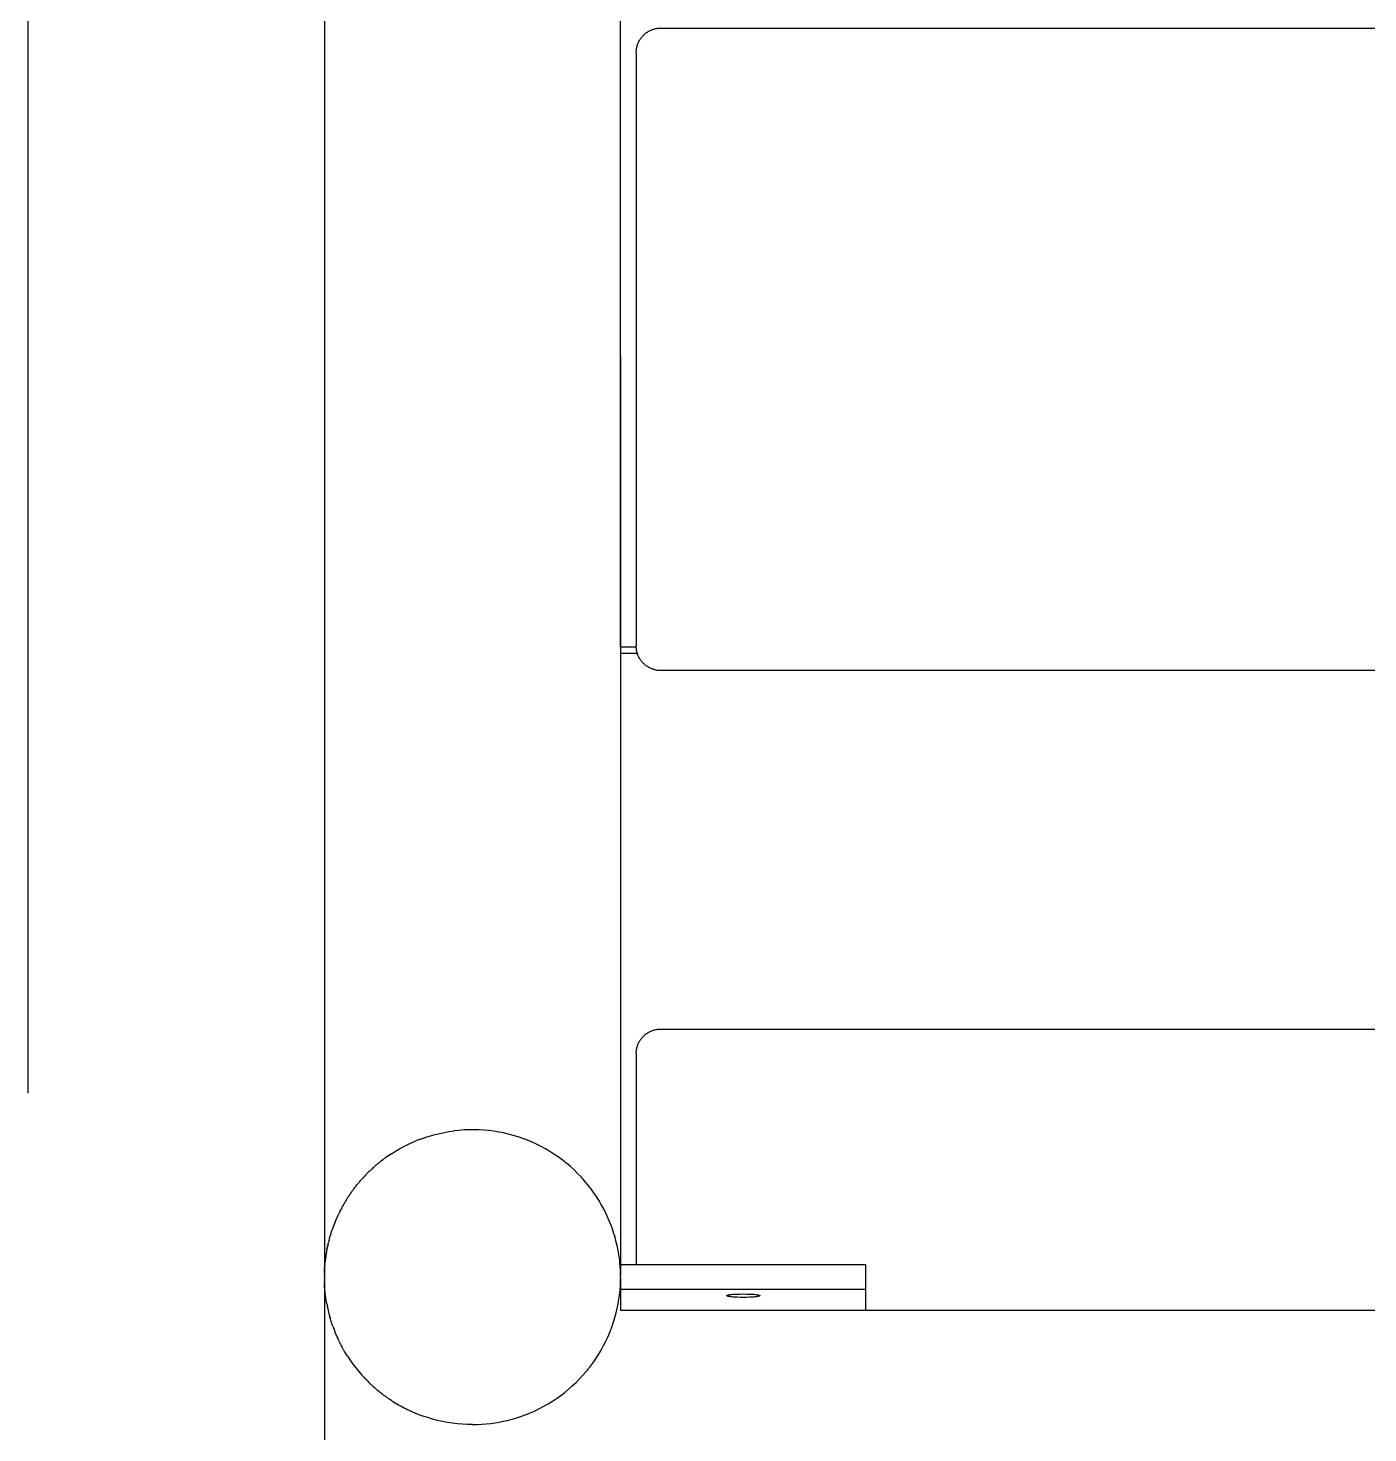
# Model space of a CAD drawing. Header units: millimetres. Extents: x -2163 to 4354, y -841 to 3711.
# Drawn here: x -1407.3 to -1188.9, y 2791.7 to 3020.6 of the extents above; entities that cross this region are included whole.
import ezdxf

# ---------------------------------------------------------------- set-up
doc = ezdxf.new("R2010")
doc.units = ezdxf.units.MM
doc.header["$MEASUREMENT"] = 0
doc.layers.add('Utwórz2D linie widoczne', color=7, linetype='Continuous', true_color=0x000000)

msp = doc.modelspace()

# ---------------------------------------------------------------- linework, layer by layer
at = {"layer": 'Utwórz2D linie widoczne'}
for p, q in [((-1310.8, 3208.28), (-1310.8, 2919.8)), ((-1407.32, 2847.08), (-1407.32, 3053.99)), ((-1359.02, 3053.99), (-1359.02, 2847.08)), ((-1306.7, 3019.74), (-1306.59, 3019.83)), ((-1306.59, 3019.83), (-1306.48, 3019.91)), ((-1306.48, 3019.91), (-1306.36, 3019.98)), ((-1306.36, 3019.98), (-1306.25, 3020.06)), ((-1306.25, 3020.06), (-1306.13, 3020.12)), ((-1306.13, 3020.12), (-1306.01, 3020.19)), ((-1306.01, 3020.19), (-1305.89, 3020.25)), ((-1305.89, 3020.25), (-1305.76, 3020.31)), ((-1305.76, 3020.31), (-1305.64, 3020.36)), ((-1305.64, 3020.36), (-1305.51, 3020.41)), ((-1305.51, 3020.41), (-1305.38, 3020.45)), ((-1305.38, 3020.45), (-1305.25, 3020.49)), ((-1305.25, 3020.49), (-1305.12, 3020.52)), ((-1305.12, 3020.52), (-1304.98, 3020.55)), ((-1304.98, 3020.55), (-1304.85, 3020.58)), ((-1304.85, 3020.58), (-1304.72, 3020.6)), ((-1304.72, 3020.6), (-1304.58, 3020.62)), ((-1304.58, 3020.62), (-1304.44, 3020.63)), ((-1304.44, 3020.63), (-1304.31, 3020.64)), ((-1304.31, 3020.64), (-1304.17, 3020.64)), ((-1304.17, 3020.64), (487.83, 3020.64)), ((-1308.09, 3017.45), (-1308.06, 3017.59)), ((-1308.06, 3017.59), (-1308.02, 3017.72)), ((-1308.02, 3017.72), (-1307.98, 3017.85)), ((-1307.98, 3017.85), (-1307.94, 3017.98)), ((-1307.94, 3017.98), (-1307.89, 3018.11)), ((-1307.89, 3018.11), (-1307.84, 3018.23)), ((-1307.84, 3018.23), (-1307.78, 3018.36)), ((-1307.78, 3018.36), (-1307.72, 3018.48)), ((-1307.72, 3018.48), (-1307.66, 3018.6)), ((-1307.66, 3018.6), (-1307.59, 3018.72)), ((-1307.59, 3018.72), (-1307.52, 3018.83)), ((-1307.52, 3018.83), (-1307.44, 3018.94)), ((-1307.44, 3018.94), (-1307.36, 3019.05)), ((-1307.36, 3019.05), (-1307.27, 3019.16)), ((-1307.27, 3019.16), (-1307.19, 3019.27)), ((-1307.19, 3019.27), (-1307.09, 3019.37)), ((-1307.09, 3019.37), (-1307, 3019.47)), ((-1307, 3019.47), (-1306.9, 3019.56)), ((-1306.9, 3019.56), (-1306.8, 3019.65)), ((-1306.8, 3019.65), (-1306.7, 3019.74)), ((-1308.17, 3016.77), (-1308.16, 3016.91)), ((-1308.17, 3016.64), (-1308.17, 3016.77)), ((-1308.17, 3016.64), (-1308.17, 2928.17)), ((-1308.16, 3016.91), (-1308.15, 3017.05)), ((-1308.15, 3017.05), (-1308.13, 3017.18)), ((-1308.13, 3017.18), (-1308.11, 3017.32)), ((-1308.11, 3017.32), (-1308.09, 3017.45)), ((-1310.72, 2967.11), (-1310.74, 2818.15)), ((-1308.17, 2928.17), (-1308.17, 2919.94)), ((-1310.73, 2919.8), (-1308.17, 2919.8)), ((-1308.17, 2919.8), (-1308.17, 2919.94)), ((-1308.16, 2919.66), (-1308.17, 2919.8)), ((-1308.15, 2919.53), (-1308.16, 2919.66)), ((-1308.13, 2919.39), (-1308.15, 2919.53)), ((-1308.11, 2919.26), (-1308.13, 2919.39)), ((-1308.09, 2919.12), (-1308.11, 2919.26)), ((-1308.06, 2918.99), (-1308.09, 2919.12)), ((-1307.98, 2918.7), (-1310.73, 2918.7)), ((-1308.02, 2918.86), (-1308.06, 2918.99)), ((-1307.98, 2918.73), (-1308.02, 2918.86)), ((-1307.94, 2918.6), (-1307.98, 2918.73)), ((-1307.89, 2918.47), (-1307.94, 2918.6)), ((-1307.84, 2918.34), (-1307.89, 2918.47)), ((-1307.78, 2918.22), (-1307.84, 2918.34)), ((-1307.72, 2918.1), (-1307.78, 2918.22)), ((-1307.66, 2917.98), (-1307.72, 2918.1)), ((-1307.59, 2917.86), (-1307.66, 2917.98)), ((-1307.52, 2917.74), (-1307.59, 2917.86)), ((-1307.44, 2917.63), (-1307.52, 2917.74)), ((-1307.36, 2917.52), (-1307.44, 2917.63)), ((-1307.27, 2917.41), (-1307.36, 2917.52)), ((-1307.19, 2917.31), (-1307.27, 2917.41)), ((-1307.09, 2917.21), (-1307.19, 2917.31)), ((-1307, 2917.11), (-1307.09, 2917.21)), ((-1306.9, 2917.01), (-1307, 2917.11)), ((-1306.8, 2916.92), (-1306.9, 2917.01)), ((-1306.7, 2916.83), (-1306.8, 2916.92)), ((-1306.59, 2916.75), (-1306.7, 2916.83)), ((-1306.48, 2916.67), (-1306.59, 2916.75)), ((-1306.36, 2916.59), (-1306.48, 2916.67)), ((-1306.25, 2916.52), (-1306.36, 2916.59)), ((-1306.13, 2916.45), (-1306.25, 2916.52)), ((-1306.01, 2916.39), (-1306.13, 2916.45)), ((-1305.89, 2916.32), (-1306.01, 2916.39)), ((-1305.76, 2916.27), (-1305.89, 2916.32)), ((-1305.64, 2916.22), (-1305.76, 2916.27)), ((-1305.51, 2916.17), (-1305.64, 2916.22)), ((-1305.38, 2916.12), (-1305.51, 2916.17)), ((-1305.25, 2916.09), (-1305.38, 2916.12)), ((-1305.12, 2916.05), (-1305.25, 2916.09)), ((-1304.98, 2916.02), (-1305.12, 2916.05)), ((-1304.85, 2916), (-1304.98, 2916.02)), ((-1304.72, 2915.97), (-1304.85, 2916)), ((-1304.58, 2915.96), (-1304.72, 2915.97)), ((-1304.44, 2915.95), (-1304.58, 2915.96)), ((-1304.31, 2915.94), (-1304.44, 2915.95)), ((-1304.17, 2915.94), (-1304.31, 2915.94)), ((487.83, 2915.94), (-1304.17, 2915.94)), ((-1305.76, 2857.18), (-1305.64, 2857.23)), ((-1305.64, 2857.23), (-1305.51, 2857.28)), ((-1305.51, 2857.28), (-1305.38, 2857.32)), ((-1305.38, 2857.32), (-1305.25, 2857.36)), ((-1305.25, 2857.36), (-1305.12, 2857.4)), ((-1305.12, 2857.4), (-1304.98, 2857.43)), ((-1304.98, 2857.43), (-1304.85, 2857.45)), ((-1304.85, 2857.45), (-1304.72, 2857.47)), ((-1304.72, 2857.47), (-1304.58, 2857.49)), ((-1304.58, 2857.49), (-1304.44, 2857.5)), ((-1304.44, 2857.5), (-1304.31, 2857.51)), ((-1304.31, 2857.51), (-1304.17, 2857.51)), ((-1304.17, 2857.51), (487.83, 2857.51)), ((-1307.94, 2854.85), (-1307.89, 2854.98)), ((-1307.89, 2854.98), (-1307.84, 2855.1)), ((-1307.84, 2855.1), (-1307.78, 2855.23)), ((-1307.78, 2855.23), (-1307.72, 2855.35)), ((-1307.72, 2855.35), (-1307.66, 2855.47)), ((-1307.66, 2855.47), (-1307.59, 2855.59)), ((-1307.59, 2855.59), (-1307.52, 2855.7)), ((-1307.52, 2855.7), (-1307.44, 2855.82)), ((-1307.44, 2855.82), (-1307.36, 2855.93)), ((-1307.36, 2855.93), (-1307.27, 2856.03)), ((-1307.27, 2856.03), (-1307.19, 2856.14)), ((-1307.19, 2856.14), (-1307.09, 2856.24)), ((-1307.09, 2856.24), (-1307, 2856.34)), ((-1307, 2856.34), (-1306.9, 2856.43)), ((-1306.9, 2856.43), (-1306.8, 2856.52)), ((-1306.8, 2856.52), (-1306.7, 2856.61)), ((-1306.7, 2856.61), (-1306.59, 2856.7)), ((-1306.59, 2856.7), (-1306.48, 2856.78)), ((-1306.48, 2856.78), (-1306.36, 2856.85)), ((-1306.36, 2856.85), (-1306.25, 2856.93)), ((-1306.25, 2856.93), (-1306.13, 2857)), ((-1306.13, 2857), (-1306.01, 2857.06)), ((-1306.01, 2857.06), (-1305.89, 2857.12)), ((-1305.89, 2857.12), (-1305.76, 2857.18)), ((-1308.17, 2853.65), (-1308.16, 2853.78)), ((-1308.17, 2853.51), (-1308.17, 2853.65)), ((-1308.17, 2853.51), (-1308.17, 2823.67)), ((-1308.16, 2853.78), (-1308.15, 2853.92)), ((-1308.15, 2853.92), (-1308.13, 2854.05)), ((-1308.13, 2854.05), (-1308.11, 2854.19)), ((-1308.11, 2854.19), (-1308.09, 2854.32)), ((-1308.09, 2854.32), (-1308.06, 2854.46)), ((-1308.06, 2854.46), (-1308.02, 2854.59)), ((-1308.02, 2854.59), (-1307.98, 2854.72)), ((-1307.98, 2854.72), (-1307.94, 2854.85)), ((-1359.02, 2847.08), (-1359.02, 2817.35)), ((-1345.39, 2838.7), (-1344.69, 2839.03)), ((-1344.69, 2839.03), (-1343.98, 2839.33)), ((-1343.76, 2839.42), (-1343.98, 2839.33)), ((-1343.76, 2839.42), (-1343.72, 2839.43)), ((-1343.48, 2839.52), (-1343.72, 2839.43)), ((-1343.48, 2839.52), (-1343.46, 2839.53)), ((-1343.2, 2839.63), (-1343.46, 2839.53)), ((-1343.2, 2839.63), (-1342.46, 2839.89)), ((-1342.46, 2839.89), (-1341.71, 2840.12)), ((-1341.71, 2840.12), (-1340.95, 2840.33)), ((-1340.95, 2840.33), (-1340.19, 2840.51)), ((-1340.19, 2840.51), (-1339.42, 2840.67)), ((-1339.42, 2840.67), (-1338.65, 2840.81)), ((-1338.65, 2840.81), (-1337.87, 2840.92)), ((-1337.06, 2841), (-1337.87, 2840.92)), ((-1336.25, 2841.06), (-1337.06, 2841)), ((-1335.44, 2841.1), (-1336.25, 2841.06)), ((-1334.63, 2841.1), (-1335.44, 2841.1)), ((-1333.81, 2841.08), (-1334.63, 2841.1)), ((-1333, 2841.03), (-1333.81, 2841.08)), ((-1332.19, 2840.96), (-1333, 2841.03)), ((-1331.39, 2840.85), (-1332.19, 2840.96)), ((-1330.59, 2840.72), (-1331.39, 2840.85)), ((-1329.79, 2840.57), (-1330.59, 2840.72)), ((-1329, 2840.38), (-1329.79, 2840.57)), ((-1328.21, 2840.17), (-1329, 2840.38)), ((-1327.43, 2839.94), (-1328.21, 2840.17)), ((-1326.67, 2839.67), (-1327.43, 2839.94)), ((-1325.91, 2839.39), (-1326.67, 2839.67)), ((-1325.16, 2839.07), (-1325.91, 2839.39)), ((-1324.42, 2838.73), (-1325.16, 2839.07)), ((-1348.85, 2836.67), (-1349.07, 2836.51)), ((-1348.85, 2836.67), (-1348.82, 2836.69)), ((-1348.6, 2836.84), (-1348.82, 2836.69)), ((-1348.6, 2836.84), (-1348.58, 2836.86)), ((-1348.34, 2837.02), (-1348.58, 2836.86)), ((-1348.34, 2837.02), (-1348.33, 2837.03)), ((-1348.09, 2837.19), (-1348.33, 2837.03)), ((-1348.09, 2837.19), (-1347.43, 2837.6)), ((-1347.43, 2837.6), (-1346.76, 2837.99)), ((-1346.76, 2837.99), (-1346.08, 2838.36)), ((-1346.08, 2838.36), (-1345.39, 2838.7)), ((-1323.69, 2838.37), (-1324.42, 2838.73)), ((-1322.97, 2837.99), (-1323.69, 2838.37)), ((-1322.27, 2837.58), (-1322.97, 2837.99)), ((-1321.59, 2837.14), (-1322.27, 2837.58)), ((-1320.91, 2836.68), (-1321.59, 2837.14)), ((-1320.26, 2836.21), (-1320.91, 2836.68)), ((-1351.72, 2834.29), (-1351.63, 2834.38)), ((-1351.5, 2834.5), (-1351.63, 2834.38)), ((-1351.5, 2834.5), (-1351.41, 2834.59)), ((-1351.27, 2834.71), (-1351.41, 2834.59)), ((-1351.27, 2834.71), (-1351.18, 2834.8)), ((-1351.04, 2834.92), (-1351.18, 2834.8)), ((-1351.04, 2834.92), (-1350.95, 2835)), ((-1350.81, 2835.13), (-1350.95, 2835)), ((-1350.81, 2835.13), (-1350.73, 2835.2)), ((-1350.57, 2835.33), (-1350.73, 2835.2)), ((-1350.57, 2835.33), (-1350.49, 2835.4)), ((-1350.33, 2835.53), (-1350.49, 2835.4)), ((-1350.33, 2835.53), (-1350.26, 2835.59)), ((-1350.09, 2835.73), (-1350.26, 2835.59)), ((-1350.09, 2835.73), (-1350.03, 2835.78)), ((-1349.85, 2835.92), (-1350.03, 2835.78)), ((-1349.85, 2835.92), (-1349.79, 2835.97)), ((-1349.6, 2836.12), (-1349.79, 2835.97)), ((-1349.6, 2836.12), (-1349.55, 2836.16)), ((-1349.36, 2836.3), (-1349.55, 2836.16)), ((-1349.36, 2836.3), (-1349.31, 2836.34)), ((-1349.11, 2836.49), (-1349.31, 2836.34)), ((-1349.11, 2836.49), (-1349.07, 2836.51)), ((-1320.14, 2836.12), (-1320.26, 2836.21)), ((-1320.01, 2836.02), (-1320.14, 2836.12)), ((-1319.89, 2835.92), (-1320.01, 2836.02)), ((-1319.77, 2835.82), (-1319.89, 2835.92)), ((-1319.65, 2835.73), (-1319.77, 2835.82)), ((-1319.52, 2835.63), (-1319.65, 2835.73)), ((-1318.9, 2835.1), (-1319.52, 2835.63)), ((-1318.3, 2834.56), (-1318.9, 2835.1)), ((-1317.72, 2833.99), (-1318.3, 2834.56)), ((-1353.81, 2831.98), (-1353.71, 2832.11)), ((-1353.62, 2832.22), (-1353.71, 2832.11)), ((-1353.62, 2832.22), (-1353.52, 2832.35)), ((-1353.42, 2832.46), (-1353.52, 2832.35)), ((-1353.42, 2832.46), (-1353.32, 2832.58)), ((-1353.22, 2832.7), (-1353.32, 2832.58)), ((-1353.22, 2832.7), (-1353.12, 2832.82)), ((-1353.02, 2832.93), (-1353.12, 2832.82)), ((-1353.02, 2832.93), (-1352.91, 2833.05)), ((-1352.81, 2833.17), (-1352.91, 2833.05)), ((-1352.81, 2833.17), (-1352.7, 2833.28)), ((-1352.6, 2833.4), (-1352.7, 2833.28)), ((-1352.6, 2833.4), (-1352.49, 2833.5)), ((-1352.38, 2833.62), (-1352.49, 2833.5)), ((-1352.38, 2833.62), (-1352.28, 2833.73)), ((-1352.17, 2833.85), (-1352.28, 2833.73)), ((-1352.17, 2833.85), (-1352.07, 2833.95)), ((-1351.95, 2834.07), (-1352.07, 2833.95)), ((-1351.95, 2834.07), (-1351.85, 2834.16)), ((-1351.72, 2834.29), (-1351.85, 2834.16)), ((-1317.16, 2833.41), (-1317.72, 2833.99)), ((-1316.61, 2832.8), (-1317.16, 2833.41)), ((-1316.09, 2832.18), (-1316.61, 2832.8)), ((-1315.59, 2831.54), (-1316.09, 2832.18)), ((-1355.42, 2829.71), (-1355.34, 2829.83)), ((-1355.25, 2829.97), (-1355.34, 2829.83)), ((-1355.25, 2829.97), (-1355.17, 2830.09)), ((-1355.08, 2830.23), (-1355.17, 2830.09)), ((-1355.08, 2830.23), (-1355, 2830.35)), ((-1354.91, 2830.48), (-1355, 2830.35)), ((-1354.91, 2830.48), (-1354.83, 2830.61)), ((-1354.74, 2830.74), (-1354.83, 2830.61)), ((-1354.74, 2830.74), (-1354.65, 2830.87)), ((-1354.56, 2830.99), (-1354.65, 2830.87)), ((-1354.56, 2830.99), (-1354.47, 2831.12)), ((-1354.38, 2831.24), (-1354.47, 2831.12)), ((-1354.38, 2831.24), (-1354.28, 2831.37)), ((-1354.19, 2831.49), (-1354.28, 2831.37)), ((-1354.19, 2831.49), (-1354.1, 2831.62)), ((-1354.01, 2831.74), (-1354.1, 2831.62)), ((-1354.01, 2831.74), (-1353.91, 2831.86)), ((-1353.81, 2831.98), (-1353.91, 2831.86)), ((-1315.11, 2830.89), (-1315.59, 2831.54)), ((-1314.65, 2830.22), (-1315.11, 2830.89)), ((-1314.22, 2829.53), (-1314.65, 2830.22)), ((-1356.6, 2827.57), (-1356.85, 2827.04)), ((-1356.6, 2827.57), (-1356.55, 2827.66)), ((-1356.46, 2827.84), (-1356.55, 2827.66)), ((-1356.46, 2827.84), (-1356.42, 2827.94)), ((-1356.32, 2828.11), (-1356.42, 2827.94)), ((-1356.32, 2828.11), (-1356.27, 2828.21)), ((-1356.18, 2828.38), (-1356.27, 2828.21)), ((-1356.18, 2828.38), (-1356.13, 2828.49)), ((-1356.04, 2828.65), (-1356.13, 2828.49)), ((-1356.04, 2828.65), (-1355.98, 2828.76)), ((-1355.89, 2828.92), (-1355.98, 2828.76)), ((-1355.89, 2828.92), (-1355.82, 2829.03)), ((-1355.73, 2829.18), (-1355.82, 2829.03)), ((-1355.73, 2829.18), (-1355.66, 2829.3)), ((-1355.58, 2829.45), (-1355.66, 2829.3)), ((-1355.58, 2829.45), (-1355.5, 2829.56)), ((-1355.42, 2829.71), (-1355.5, 2829.56)), ((-1313.81, 2828.83), (-1314.22, 2829.53)), ((-1313.42, 2828.11), (-1313.81, 2828.83)), ((-1313.06, 2827.39), (-1313.42, 2828.11)), ((-1357.54, 2825.37), (-1357.64, 2825.09)), ((-1357.54, 2825.37), (-1357.53, 2825.38)), ((-1357.43, 2825.65), (-1357.53, 2825.38)), ((-1357.43, 2825.65), (-1357.42, 2825.67)), ((-1357.33, 2825.92), (-1357.42, 2825.67)), ((-1357.33, 2825.92), (-1357.31, 2825.96)), ((-1357.09, 2826.5), (-1357.31, 2825.96)), ((-1356.85, 2827.04), (-1357.09, 2826.5)), ((-1312.72, 2826.65), (-1313.06, 2827.39)), ((-1312.41, 2825.9), (-1312.72, 2826.65)), ((-1312.12, 2825.14), (-1312.41, 2825.9)), ((-1358.31, 2822.85), (-1358.26, 2823.05)), ((-1358.24, 2823.13), (-1358.26, 2823.05)), ((-1358.24, 2823.13), (-1358.19, 2823.34)), ((-1358.17, 2823.41), (-1358.19, 2823.34)), ((-1358.17, 2823.41), (-1358.11, 2823.63)), ((-1358.09, 2823.69), (-1358.11, 2823.63)), ((-1358.09, 2823.69), (-1358.02, 2823.93)), ((-1358.01, 2823.97), (-1358.02, 2823.93)), ((-1358.01, 2823.97), (-1357.93, 2824.22)), ((-1357.92, 2824.25), (-1357.93, 2824.22)), ((-1357.92, 2824.25), (-1357.84, 2824.51)), ((-1357.83, 2824.53), (-1357.84, 2824.51)), ((-1357.83, 2824.53), (-1357.74, 2824.8)), ((-1357.64, 2825.09), (-1357.74, 2824.8)), ((-1357.64, 2825.09), (-1357.64, 2825.09)), ((-1311.86, 2824.37), (-1312.12, 2825.14)), ((-1311.62, 2823.59), (-1311.86, 2824.37)), ((-1311.42, 2822.8), (-1311.62, 2823.59)), ((-1308.17, 2823.67), (-1308.17, 2819.07)), ((-1358.76, 2820.62), (-1358.79, 2820.39)), ((-1358.76, 2820.62), (-1358.75, 2820.68)), ((-1358.67, 2821.17), (-1358.75, 2820.68)), ((-1358.67, 2821.17), (-1358.65, 2821.27)), ((-1358.62, 2821.45), (-1358.65, 2821.27)), ((-1358.62, 2821.45), (-1358.6, 2821.57)), ((-1358.56, 2821.73), (-1358.6, 2821.57)), ((-1358.56, 2821.73), (-1358.54, 2821.86)), ((-1358.51, 2822.01), (-1358.54, 2821.86)), ((-1358.51, 2822.01), (-1358.47, 2822.16)), ((-1358.45, 2822.29), (-1358.47, 2822.16)), ((-1358.45, 2822.29), (-1358.41, 2822.46)), ((-1358.38, 2822.57), (-1358.41, 2822.46)), ((-1358.38, 2822.57), (-1358.34, 2822.75)), ((-1358.31, 2822.85), (-1358.34, 2822.75)), ((-1311.23, 2822.01), (-1311.42, 2822.8)), ((-1311.23, 2821.99), (-1311.23, 2822.01)), ((-1311.18, 2821.73), (-1311.23, 2821.99)), ((-1311.18, 2821.72), (-1311.18, 2821.73)), ((-1311.06, 2821.08), (-1311.18, 2821.72)), ((-1310.96, 2820.44), (-1311.06, 2821.08)), ((-1359, 2818.15), (-1358.99, 2818.33)), ((-1358.98, 2818.42), (-1358.99, 2818.33)), ((-1358.98, 2818.42), (-1358.97, 2818.62)), ((-1358.97, 2818.69), (-1358.95, 2818.91)), ((-1358.97, 2818.69), (-1358.97, 2818.62)), ((-1358.95, 2818.97), (-1358.93, 2819.21)), ((-1358.95, 2818.97), (-1358.95, 2818.91)), ((-1358.92, 2819.24), (-1358.93, 2819.21)), ((-1358.92, 2819.24), (-1358.9, 2819.5)), ((-1358.87, 2819.79), (-1358.9, 2819.5)), ((-1358.83, 2820.07), (-1358.87, 2819.8)), ((-1358.87, 2819.79), (-1358.87, 2819.8)), ((-1358.8, 2820.34), (-1358.83, 2820.09)), ((-1358.83, 2820.07), (-1358.83, 2820.09)), ((-1358.8, 2820.34), (-1358.79, 2820.39)), ((-1310.87, 2819.79), (-1310.96, 2820.44)), ((-1310.85, 2819.55), (-1310.87, 2819.79)), ((-1310.84, 2819.51), (-1310.85, 2819.55)), ((-1310.82, 2819.27), (-1310.84, 2819.51)), ((-1310.82, 2819.24), (-1310.82, 2819.27)), ((-1310.8, 2818.99), (-1310.82, 2819.24)), ((-1310.8, 2818.97), (-1310.8, 2818.99)), ((-1310.78, 2818.71), (-1310.8, 2818.97)), ((-1310.78, 2818.69), (-1310.78, 2818.71)), ((-1310.76, 2818.43), (-1310.78, 2818.69)), ((-1310.76, 2818.42), (-1310.76, 2818.43)), ((-1310.73, 2817.71), (-1310.76, 2818.42)), ((-1310.72, 2819.07), (-1310.72, 2817.35)), ((-1270.72, 2819.07), (-1310.72, 2819.07)), ((-1270.72, 2815.09), (-1270.72, 2819.07)), ((-1359.01, 2817.62), (-1359.02, 2817.46)), ((-1359.02, 2817.35), (-1359.02, 2817.46)), ((-1359.02, 2817.35), (-1359.02, 2817.17)), ((-1359.02, 2817.08), (-1359.02, 2817.17)), ((-1359.02, 2817.08), (-1359.02, 2816.88)), ((-1359.02, 2816.82), (-1359.02, 2816.88)), ((-1359.02, 2816.82), (-1359.02, 2816.59)), ((-1359.02, 2816.82), (-1359.02, 2806.49)), ((-1359.01, 2816.55), (-1359.02, 2816.59)), ((-1359.01, 2817.88), (-1359, 2818.04)), ((-1359.01, 2817.88), (-1359.01, 2817.75)), ((-1359.01, 2817.62), (-1359.01, 2817.75)), ((-1359.01, 2816.55), (-1359.01, 2816.31)), ((-1359.01, 2816.28), (-1359.01, 2816.31)), ((-1359.01, 2816.28), (-1359, 2816.02)), ((-1359, 2818.15), (-1359, 2818.04)), ((-1358.98, 2815.74), (-1359, 2816.02)), ((-1310.76, 2815.74), (-1310.73, 2816.42)), ((-1310.72, 2817), (-1310.73, 2817.71)), ((-1310.73, 2816.55), (-1310.72, 2816.71)), ((-1310.73, 2816.42), (-1310.73, 2816.55)), ((-1310.72, 2817), (-1310.72, 2815.09)), ((-1310.72, 2816.71), (-1310.72, 2816.82)), ((-1358.97, 2815.47), (-1358.98, 2815.74)), ((-1358.98, 2815.74), (-1358.98, 2815.74)), ((-1358.97, 2815.47), (-1358.97, 2815.46)), ((-1358.95, 2815.2), (-1358.97, 2815.46)), ((-1358.95, 2815.2), (-1358.94, 2815.17)), ((-1358.92, 2814.92), (-1358.94, 2815.17)), ((-1358.92, 2814.92), (-1358.92, 2814.89)), ((-1358.9, 2814.65), (-1358.92, 2814.89)), ((-1358.9, 2814.65), (-1358.89, 2814.62)), ((-1358.87, 2814.37), (-1358.89, 2814.62)), ((-1358.87, 2814.37), (-1358.86, 2814.34)), ((-1358.83, 2814.1), (-1358.86, 2814.34)), ((-1358.83, 2814.1), (-1358.83, 2814.06)), ((-1358.8, 2813.82), (-1358.83, 2814.06)), ((-1358.8, 2813.82), (-1358.79, 2813.79)), ((-1358.76, 2813.55), (-1358.79, 2813.79)), ((-1310.98, 2813.55), (-1310.95, 2813.78)), ((-1310.95, 2813.78), (-1310.94, 2813.82)), ((-1310.94, 2813.82), (-1310.91, 2814.07)), ((-1310.91, 2814.1), (-1310.88, 2814.37)), ((-1310.91, 2814.07), (-1310.91, 2814.1)), ((-1310.88, 2814.37), (-1310.87, 2814.37)), ((-1310.87, 2814.37), (-1310.81, 2815.05)), ((-1310.81, 2815.05), (-1310.76, 2815.74)), ((-1270.72, 2815.09), (-1310.72, 2815.09)), ((-1310.72, 2815.09), (-1310.72, 2811.7)), ((-1293.42, 2814.07), (-1293.42, 2814.08)), ((-1293.42, 2814.08), (-1293.41, 2814.08)), ((-1293.42, 2814.06), (-1293.42, 2814.07)), ((-1293.42, 2814.07), (-1293.42, 2814.07)), ((-1293.42, 2814.07), (-1293.42, 2814.07)), ((-1293.42, 2814.07), (-1293.42, 2814.07)), ((-1293.42, 2814.07), (-1293.42, 2814.07)), ((-1293.42, 2814.07), (-1293.42, 2814.07)), ((-1293.42, 2814.07), (-1293.42, 2814.07)), ((-1293.42, 2814.06), (-1293.42, 2814.06)), ((-1293.42, 2814.06), (-1293.42, 2814.06)), ((-1293.42, 2814.06), (-1293.42, 2814.06)), ((-1293.42, 2814.05), (-1293.42, 2814.06)), ((-1293.42, 2814.06), (-1293.42, 2814.06)), ((-1293.42, 2814.06), (-1293.42, 2814.06)), ((-1293.42, 2814.04), (-1293.42, 2814.05)), ((-1293.42, 2814.05), (-1293.42, 2814.05)), ((-1293.42, 2814.05), (-1293.42, 2814.05)), ((-1293.42, 2814.05), (-1293.42, 2814.05)), ((-1293.42, 2814.05), (-1293.42, 2814.05)), ((-1293.42, 2814.05), (-1293.42, 2814.05)), ((-1293.42, 2814.05), (-1293.42, 2814.05)), ((-1293.41, 2814.04), (-1293.42, 2814.04)), ((-1293.42, 2814.04), (-1293.42, 2814.04)), ((-1293.41, 2814.08), (-1293.41, 2814.09)), ((-1293.41, 2814.09), (-1293.41, 2814.09)), ((-1293.41, 2814.09), (-1293.41, 2814.09)), ((-1293.41, 2814.09), (-1293.4, 2814.09)), ((-1293.41, 2814.08), (-1293.41, 2814.08)), ((-1293.41, 2814.08), (-1293.41, 2814.08)), ((-1293.41, 2814.08), (-1293.41, 2814.08)), ((-1293.41, 2814.08), (-1293.41, 2814.08)), ((-1293.41, 2814.03), (-1293.41, 2814.04)), ((-1293.41, 2814.04), (-1293.41, 2814.04)), ((-1293.41, 2814.04), (-1293.41, 2814.04)), ((-1293.41, 2814.04), (-1293.41, 2814.04)), ((-1293.4, 2814.03), (-1293.41, 2814.03)), ((-1293.41, 2814.03), (-1293.41, 2814.03)), ((-1293.41, 2814.03), (-1293.41, 2814.03)), ((-1293.41, 2814.03), (-1293.41, 2814.03)), ((-1293.4, 2814.09), (-1293.4, 2814.1)), ((-1293.4, 2814.1), (-1293.4, 2814.1)), ((-1293.4, 2814.1), (-1293.39, 2814.1)), ((-1293.4, 2814.09), (-1293.4, 2814.09)), ((-1293.4, 2814.09), (-1293.4, 2814.09)), ((-1293.4, 2814.02), (-1293.4, 2814.03)), ((-1293.4, 2814.03), (-1293.4, 2814.03)), ((-1293.39, 2814.02), (-1293.4, 2814.02)), ((-1293.4, 2814.02), (-1293.4, 2814.02)), ((-1293.4, 2814.02), (-1293.4, 2814.02)), ((-1293.39, 2814.1), (-1293.38, 2814.11)), ((-1293.39, 2814.1), (-1293.39, 2814.1)), ((-1293.39, 2814.1), (-1293.39, 2814.1)), ((-1293.39, 2814.1), (-1293.39, 2814.1)), ((-1293.39, 2814.01), (-1293.39, 2814.02)), ((-1293.39, 2814.02), (-1293.39, 2814.02)), ((-1293.39, 2814.02), (-1293.39, 2814.02)), ((-1293.38, 2814.01), (-1293.39, 2814.01)), ((-1293.38, 2814.11), (-1293.38, 2814.11)), ((-1293.38, 2814.11), (-1293.37, 2814.11)), ((-1293.37, 2814.01), (-1293.38, 2814.01)), ((-1293.38, 2814.01), (-1293.38, 2814.01)), ((-1293.37, 2814.11), (-1293.36, 2814.12)), ((-1293.36, 2814), (-1293.37, 2814.01)), ((-1293.36, 2814.12), (-1293.36, 2814.12)), ((-1293.36, 2814.12), (-1293.35, 2814.12)), ((-1293.35, 2814), (-1293.36, 2814)), ((-1293.36, 2814), (-1293.36, 2814)), ((-1293.35, 2814.12), (-1293.34, 2814.13)), ((-1293.34, 2813.99), (-1293.35, 2814)), ((-1293.34, 2814.13), (-1293.33, 2814.13)), ((-1293.33, 2813.99), (-1293.34, 2813.99)), ((-1293.33, 2814.13), (-1293.32, 2814.14)), ((-1293.32, 2813.98), (-1293.33, 2813.99)), ((-1293.32, 2814.14), (-1293.3, 2814.14)), ((-1293.3, 2813.98), (-1293.32, 2813.98)), ((-1293.3, 2814.14), (-1293.28, 2814.15)), ((-1293.28, 2813.97), (-1293.3, 2813.98)), ((-1293.28, 2814.15), (-1293.26, 2814.16)), ((-1293.26, 2813.96), (-1293.28, 2813.97)), ((-1293.26, 2814.16), (-1293.23, 2814.16)), ((-1293.23, 2813.96), (-1293.26, 2813.96)), ((-1293.23, 2814.16), (-1293.18, 2814.17)), ((-1293.18, 2813.94), (-1293.23, 2813.96)), ((-1293.18, 2814.17), (-1293.12, 2814.19)), ((-1293.12, 2813.93), (-1293.18, 2813.94)), ((-1293.12, 2814.19), (-1293.05, 2814.2)), ((-1293.05, 2813.92), (-1293.12, 2813.93)), ((-1293.05, 2814.2), (-1292.98, 2814.21)), ((-1292.98, 2813.91), (-1293.05, 2813.92)), ((-1292.98, 2814.21), (-1292.82, 2814.24)), ((-1292.82, 2813.88), (-1292.98, 2813.91)), ((-1292.82, 2814.24), (-1292.63, 2814.26)), ((-1292.63, 2813.86), (-1292.82, 2813.88)), ((-1292.63, 2814.26), (-1292.42, 2814.28)), ((-1292.42, 2813.84), (-1292.63, 2813.86)), ((-1292.42, 2814.28), (-1292.2, 2814.29)), ((-1292.2, 2813.83), (-1292.42, 2813.84)), ((-1292.2, 2814.29), (-1291.71, 2814.32)), ((-1291.71, 2813.8), (-1292.2, 2813.83)), ((-1291.71, 2814.32), (-1291.21, 2814.33)), ((-1291.21, 2813.78), (-1291.71, 2813.8)), ((-1291.21, 2814.33), (-1290.72, 2814.34)), ((-1290.72, 2813.78), (-1291.21, 2813.78)), ((-1290.72, 2814.34), (-1290.23, 2814.33)), ((-1290.23, 2813.78), (-1290.72, 2813.78)), ((-1290.23, 2814.33), (-1289.73, 2814.32)), ((-1289.73, 2813.8), (-1290.23, 2813.78)), ((-1289.73, 2814.32), (-1289.24, 2814.29)), ((-1289.24, 2813.83), (-1289.73, 2813.8)), ((-1289.24, 2814.29), (-1289.02, 2814.28)), ((-1289.02, 2813.84), (-1289.24, 2813.83)), ((-1289.02, 2814.28), (-1288.81, 2814.26)), ((-1288.81, 2813.86), (-1289.02, 2813.84)), ((-1288.81, 2814.26), (-1288.62, 2814.24)), ((-1288.62, 2813.88), (-1288.81, 2813.86)), ((-1288.62, 2814.24), (-1288.46, 2814.21)), ((-1288.46, 2813.91), (-1288.62, 2813.88)), ((-1288.46, 2814.21), (-1288.39, 2814.2)), ((-1288.39, 2813.92), (-1288.46, 2813.91)), ((-1288.39, 2814.2), (-1288.32, 2814.19)), ((-1288.32, 2813.93), (-1288.39, 2813.92)), ((-1288.32, 2814.19), (-1288.26, 2814.17)), ((-1288.26, 2813.94), (-1288.32, 2813.93)), ((-1288.26, 2814.17), (-1288.21, 2814.16)), ((-1288.21, 2813.96), (-1288.26, 2813.94)), ((-1288.21, 2814.16), (-1288.19, 2814.16)), ((-1288.19, 2813.96), (-1288.21, 2813.96)), ((-1288.19, 2814.16), (-1288.16, 2814.15)), ((-1288.16, 2813.97), (-1288.19, 2813.96)), ((-1288.16, 2814.15), (-1288.14, 2814.14)), ((-1288.14, 2813.98), (-1288.16, 2813.97)), ((-1288.14, 2814.14), (-1288.13, 2814.14)), ((-1288.13, 2813.98), (-1288.14, 2813.98)), ((-1288.13, 2814.14), (-1288.11, 2814.13)), ((-1288.11, 2813.99), (-1288.13, 2813.98)), ((-1288.11, 2814.13), (-1288.1, 2814.13)), ((-1288.1, 2813.99), (-1288.11, 2813.99)), ((-1288.1, 2814.13), (-1288.09, 2814.12)), ((-1288.09, 2814), (-1288.1, 2813.99)), ((-1288.09, 2814.12), (-1288.09, 2814.12)), ((-1288.09, 2814.12), (-1288.08, 2814.12)), ((-1288.08, 2814), (-1288.09, 2814)), ((-1288.09, 2814), (-1288.09, 2814)), ((-1288.08, 2814.12), (-1288.07, 2814.11)), ((-1288.07, 2814.01), (-1288.08, 2814)), ((-1288.07, 2814.11), (-1288.07, 2814.11)), ((-1288.07, 2814.11), (-1288.06, 2814.11)), ((-1288.06, 2814.01), (-1288.07, 2814.01)), ((-1288.07, 2814.01), (-1288.07, 2814.01)), ((-1288.06, 2814.11), (-1288.06, 2814.1)), ((-1288.06, 2814.1), (-1288.05, 2814.1)), ((-1288.05, 2814.02), (-1288.06, 2814.01)), ((-1288.06, 2814.01), (-1288.06, 2814.01)), ((-1288.05, 2814.1), (-1288.05, 2814.1)), ((-1288.05, 2814.1), (-1288.05, 2814.1)), ((-1288.05, 2814.1), (-1288.05, 2814.1)), ((-1288.05, 2814.1), (-1288.04, 2814.1)), ((-1288.04, 2814.02), (-1288.05, 2814.02)), ((-1288.05, 2814.02), (-1288.05, 2814.02)), ((-1288.05, 2814.02), (-1288.05, 2814.02)), ((-1288.05, 2814.02), (-1288.05, 2814.02)), ((-1288.04, 2814.1), (-1288.04, 2814.09)), ((-1288.04, 2814.09), (-1288.04, 2814.09)), ((-1288.04, 2814.09), (-1288.04, 2814.09)), ((-1288.04, 2814.09), (-1288.04, 2814.09)), ((-1288.04, 2814.09), (-1288.03, 2814.09)), ((-1288.03, 2814.03), (-1288.04, 2814.03)), ((-1288.04, 2814.03), (-1288.04, 2814.03)), ((-1288.04, 2814.03), (-1288.04, 2814.03)), ((-1288.04, 2814.03), (-1288.04, 2814.02)), ((-1288.04, 2814.02), (-1288.04, 2814.02)), ((-1288.03, 2814.09), (-1288.03, 2814.09)), ((-1288.03, 2814.09), (-1288.03, 2814.08)), ((-1288.03, 2814.08), (-1288.03, 2814.08)), ((-1288.03, 2814.08), (-1288.03, 2814.08)), ((-1288.03, 2814.08), (-1288.03, 2814.08)), ((-1288.03, 2814.08), (-1288.03, 2814.08)), ((-1288.03, 2814.08), (-1288.03, 2814.08)), ((-1288.03, 2814.08), (-1288.03, 2814.07)), ((-1288.03, 2814.07), (-1288.02, 2814.07)), ((-1288.02, 2814.05), (-1288.03, 2814.04)), ((-1288.03, 2814.04), (-1288.03, 2814.04)), ((-1288.03, 2814.04), (-1288.03, 2814.04)), ((-1288.03, 2814.04), (-1288.03, 2814.04)), ((-1288.03, 2814.04), (-1288.03, 2814.04)), ((-1288.03, 2814.04), (-1288.03, 2814.04)), ((-1288.03, 2814.04), (-1288.03, 2814.03)), ((-1288.03, 2814.03), (-1288.03, 2814.03)), ((-1288.03, 2814.03), (-1288.03, 2814.03)), ((-1288.02, 2814.07), (-1288.02, 2814.07)), ((-1288.02, 2814.07), (-1288.02, 2814.07)), ((-1288.02, 2814.07), (-1288.02, 2814.07)), ((-1288.02, 2814.07), (-1288.02, 2814.07)), ((-1288.02, 2814.07), (-1288.02, 2814.07)), ((-1288.02, 2814.07), (-1288.02, 2814.06)), ((-1288.02, 2814.06), (-1288.02, 2814.06)), ((-1288.02, 2814.06), (-1288.02, 2814.06)), ((-1288.02, 2814.06), (-1288.02, 2814.06)), ((-1288.02, 2814.06), (-1288.02, 2814.06)), ((-1288.02, 2814.06), (-1288.02, 2814.06)), ((-1288.02, 2814.06), (-1288.02, 2814.05)), ((-1288.02, 2814.05), (-1288.02, 2814.05)), ((-1288.02, 2814.05), (-1288.02, 2814.05)), ((-1288.02, 2814.05), (-1288.02, 2814.05)), ((-1288.02, 2814.05), (-1288.02, 2814.05)), ((-1288.02, 2814.05), (-1288.02, 2814.05)), ((-1288.02, 2814.05), (-1288.02, 2814.05)), ((-1270.72, 2811.7), (-1270.72, 2815.09)), ((-1358.76, 2813.55), (-1358.75, 2813.52)), ((-1358.71, 2813.27), (-1358.75, 2813.52)), ((-1358.71, 2813.27), (-1358.71, 2813.25)), ((-1358.67, 2812.99), (-1358.71, 2813.25)), ((-1358.67, 2812.99), (-1358.67, 2812.98)), ((-1358.62, 2812.71), (-1358.67, 2812.98)), ((-1358.62, 2812.71), (-1358.57, 2812.44)), ((-1358.56, 2812.43), (-1358.57, 2812.44)), ((-1358.56, 2812.43), (-1358.51, 2812.18)), ((-1358.51, 2812.15), (-1358.51, 2812.18)), ((-1358.51, 2812.15), (-1358.27, 2811.14)), ((-1311.44, 2811.25), (-1311.27, 2811.99)), ((-1311.27, 2811.99), (-1311.12, 2812.73)), ((-1311.12, 2812.73), (-1310.99, 2813.48)), ((-1310.99, 2813.48), (-1310.98, 2813.55)), ((-1310.75, 2811.7), (492.88, 2811.7)), ((-1358.24, 2811.03), (-1358.27, 2811.14)), ((-1358.24, 2811.03), (-1358.2, 2810.88)), ((-1358.17, 2810.75), (-1358.2, 2810.88)), ((-1358.17, 2810.75), (-1358.13, 2810.62)), ((-1358.09, 2810.47), (-1358.13, 2810.62)), ((-1358.09, 2810.47), (-1358.06, 2810.36)), ((-1358.01, 2810.19), (-1358.06, 2810.36)), ((-1358.01, 2810.19), (-1357.98, 2810.1)), ((-1357.92, 2809.91), (-1357.98, 2810.1)), ((-1357.92, 2809.91), (-1357.9, 2809.84)), ((-1357.83, 2809.63), (-1357.9, 2809.84)), ((-1357.83, 2809.63), (-1357.81, 2809.58)), ((-1357.74, 2809.35), (-1357.81, 2809.58)), ((-1357.74, 2809.35), (-1357.73, 2809.32)), ((-1357.64, 2809.07), (-1357.73, 2809.32)), ((-1312.1, 2809.07), (-1311.86, 2809.79)), ((-1311.86, 2809.79), (-1311.64, 2810.52)), ((-1311.64, 2810.52), (-1311.44, 2811.25)), ((-1357.64, 2809.07), (-1357.44, 2808.55)), ((-1357.44, 2808.55), (-1357.24, 2808.02)), ((-1357.24, 2808.02), (-1357.02, 2807.5)), ((-1356.98, 2807.41), (-1357.02, 2807.5)), ((-1356.98, 2807.41), (-1356.9, 2807.24)), ((-1356.85, 2807.14), (-1356.9, 2807.24)), ((-1356.85, 2807.14), (-1356.78, 2806.99)), ((-1356.73, 2806.86), (-1356.78, 2806.99)), ((-1356.73, 2806.86), (-1356.66, 2806.73)), ((-1313.11, 2806.67), (-1312.75, 2807.43)), ((-1312.75, 2807.43), (-1312.43, 2808.2)), ((-1312.43, 2808.2), (-1312.42, 2808.24)), ((-1312.42, 2808.24), (-1312.32, 2808.49)), ((-1312.32, 2808.49), (-1312.31, 2808.52)), ((-1312.31, 2808.52), (-1312.21, 2808.78)), ((-1312.21, 2808.78), (-1312.2, 2808.8)), ((-1312.2, 2808.8), (-1312.1, 2809.07)), ((-1312.1, 2809.07), (-1312.1, 2809.07)), ((-1359.02, 2806.49), (-1359.02, 2418.47)), ((-1356.6, 2806.59), (-1356.66, 2806.73)), ((-1356.6, 2806.59), (-1356.54, 2806.47)), ((-1356.46, 2806.32), (-1356.54, 2806.47)), ((-1356.46, 2806.32), (-1356.41, 2806.21)), ((-1356.32, 2806.05), (-1356.41, 2806.21)), ((-1356.32, 2806.05), (-1356.28, 2805.96)), ((-1356.18, 2805.78), (-1356.28, 2805.96)), ((-1356.18, 2805.78), (-1356.14, 2805.7)), ((-1356.04, 2805.51), (-1356.14, 2805.7)), ((-1356.04, 2805.51), (-1356, 2805.45)), ((-1355.89, 2805.25), (-1356, 2805.45)), ((-1355.89, 2805.25), (-1355.86, 2805.19)), ((-1355.73, 2804.98), (-1355.86, 2805.19)), ((-1355.73, 2804.98), (-1355.71, 2804.94)), ((-1355.58, 2804.72), (-1355.71, 2804.94)), ((-1355.58, 2804.72), (-1355.56, 2804.69)), ((-1355.42, 2804.46), (-1355.56, 2804.69)), ((-1314.31, 2804.48), (-1313.89, 2805.19)), ((-1313.89, 2805.19), (-1313.48, 2805.93)), ((-1313.48, 2805.93), (-1313.11, 2806.67)), ((-1355.42, 2804.46), (-1355.41, 2804.44)), ((-1355.25, 2804.2), (-1355.41, 2804.44)), ((-1355.25, 2804.2), (-1354.82, 2803.54)), ((-1354.82, 2803.54), (-1354.37, 2802.91)), ((-1354.37, 2802.91), (-1353.89, 2802.28)), ((-1353.89, 2802.28), (-1353.4, 2801.68)), ((-1315.93, 2802.18), (-1315.83, 2802.3)), ((-1315.83, 2802.3), (-1315.74, 2802.43)), ((-1315.74, 2802.43), (-1315.27, 2803.05)), ((-1315.27, 2803.05), (-1315.24, 2803.08)), ((-1315.24, 2803.08), (-1314.77, 2803.77)), ((-1314.77, 2803.77), (-1314.31, 2804.48)), ((-1353.4, 2801.68), (-1352.89, 2801.08)), ((-1352.81, 2801), (-1352.89, 2801.08)), ((-1352.81, 2801), (-1352.68, 2800.86)), ((-1352.6, 2800.77), (-1352.68, 2800.86)), ((-1352.6, 2800.77), (-1352.47, 2800.64)), ((-1352.38, 2800.54), (-1352.47, 2800.64)), ((-1352.38, 2800.54), (-1352.26, 2800.41)), ((-1352.17, 2800.32), (-1352.26, 2800.41)), ((-1352.17, 2800.32), (-1352.05, 2800.19)), ((-1351.95, 2800.1), (-1352.05, 2800.19)), ((-1351.95, 2800.1), (-1351.83, 2799.98)), ((-1317.99, 2799.91), (-1317.41, 2800.49)), ((-1317.41, 2800.49), (-1316.86, 2801.08)), ((-1316.86, 2801.08), (-1316.32, 2801.7)), ((-1316.32, 2801.7), (-1316.22, 2801.82)), ((-1316.22, 2801.82), (-1316.12, 2801.94)), ((-1316.12, 2801.94), (-1316.03, 2802.06)), ((-1316.03, 2802.06), (-1315.93, 2802.18)), ((-1351.72, 2799.88), (-1351.83, 2799.98)), ((-1351.72, 2799.88), (-1351.61, 2799.76)), ((-1351.5, 2799.66), (-1351.61, 2799.76)), ((-1351.5, 2799.66), (-1351.38, 2799.55)), ((-1351.27, 2799.45), (-1351.38, 2799.55)), ((-1351.27, 2799.45), (-1351.15, 2799.34)), ((-1351.04, 2799.24), (-1351.15, 2799.34)), ((-1351.04, 2799.24), (-1350.92, 2799.14)), ((-1350.81, 2799.03), (-1350.92, 2799.14)), ((-1350.81, 2799.03), (-1350.69, 2798.93)), ((-1350.57, 2798.83), (-1350.69, 2798.93)), ((-1350.57, 2798.83), (-1350.46, 2798.73)), ((-1350.33, 2798.63), (-1350.46, 2798.73)), ((-1350.33, 2798.63), (-1350.22, 2798.53)), ((-1350.09, 2798.43), (-1350.22, 2798.53)), ((-1350.09, 2798.43), (-1349.98, 2798.34)), ((-1349.85, 2798.24), (-1349.98, 2798.34)), ((-1349.85, 2798.24), (-1349.73, 2798.15)), ((-1349.6, 2798.05), (-1349.73, 2798.15)), ((-1349.6, 2798.05), (-1349.48, 2797.96)), ((-1349.36, 2797.86), (-1349.48, 2797.96)), ((-1349.36, 2797.86), (-1349.23, 2797.77)), ((-1349.11, 2797.68), (-1349.23, 2797.77)), ((-1321.15, 2797.32), (-1320.48, 2797.79)), ((-1320.48, 2797.79), (-1319.83, 2798.29)), ((-1319.83, 2798.29), (-1319.2, 2798.81)), ((-1319.2, 2798.81), (-1318.59, 2799.34)), ((-1318.59, 2799.34), (-1317.99, 2799.91)), ((-1349.11, 2797.68), (-1348.98, 2797.59)), ((-1348.85, 2797.5), (-1348.98, 2797.59)), ((-1348.85, 2797.5), (-1348.73, 2797.41)), ((-1348.6, 2797.32), (-1348.73, 2797.41)), ((-1348.6, 2797.32), (-1348.47, 2797.23)), ((-1348.34, 2797.15), (-1348.47, 2797.23)), ((-1348.34, 2797.15), (-1348.21, 2797.06)), ((-1348.09, 2796.98), (-1348.21, 2797.06)), ((-1348.09, 2796.98), (-1347.95, 2796.89)), ((-1347.83, 2796.81), (-1347.95, 2796.89)), ((-1347.83, 2796.81), (-1347.69, 2796.72)), ((-1347.56, 2796.65), (-1347.69, 2796.72)), ((-1347.56, 2796.65), (-1347.42, 2796.56)), ((-1347.3, 2796.49), (-1347.42, 2796.56)), ((-1347.3, 2796.49), (-1347.15, 2796.4)), ((-1347.04, 2796.33), (-1347.15, 2796.4)), ((-1347.04, 2796.33), (-1346.88, 2796.24)), ((-1346.77, 2796.18), (-1346.88, 2796.24)), ((-1346.77, 2796.18), (-1346.61, 2796.09)), ((-1346.5, 2796.03), (-1346.61, 2796.09)), ((-1346.5, 2796.03), (-1346.34, 2795.94)), ((-1346.23, 2795.89), (-1346.34, 2795.94)), ((-1346.23, 2795.89), (-1346.06, 2795.8)), ((-1345.96, 2795.75), (-1346.06, 2795.8)), ((-1345.96, 2795.75), (-1345.78, 2795.65)), ((-1345.69, 2795.61), (-1345.78, 2795.65)), ((-1345.69, 2795.61), (-1345.5, 2795.51)), ((-1345.42, 2795.47), (-1345.5, 2795.51)), ((-1345.42, 2795.47), (-1345.22, 2795.38)), ((-1324.6, 2795.34), (-1323.96, 2795.65)), ((-1323.96, 2795.65), (-1323.32, 2795.99)), ((-1323.32, 2795.99), (-1323.24, 2796.03)), ((-1323.24, 2796.03), (-1322.53, 2796.44)), ((-1322.53, 2796.44), (-1321.83, 2796.86)), ((-1321.83, 2796.86), (-1321.15, 2797.32)), ((-1345.14, 2795.34), (-1345.22, 2795.38)), ((-1345.14, 2795.34), (-1344.94, 2795.25)), ((-1344.87, 2795.22), (-1344.94, 2795.25)), ((-1344.87, 2795.22), (-1344.66, 2795.12)), ((-1344.59, 2795.09), (-1344.66, 2795.12)), ((-1344.59, 2795.09), (-1344.37, 2795)), ((-1344.32, 2794.98), (-1344.37, 2795)), ((-1344.32, 2794.98), (-1344.08, 2794.88)), ((-1344.04, 2794.86), (-1344.08, 2794.88)), ((-1344.04, 2794.86), (-1343.8, 2794.76)), ((-1343.76, 2794.75), (-1343.8, 2794.76)), ((-1343.76, 2794.75), (-1343.51, 2794.65)), ((-1343.48, 2794.64), (-1343.51, 2794.65)), ((-1343.48, 2794.64), (-1343.22, 2794.54)), ((-1343.2, 2794.54), (-1343.22, 2794.54)), ((-1343.2, 2794.54), (-1342.93, 2794.44)), ((-1342.15, 2794.18), (-1342.93, 2794.44)), ((-1341.36, 2793.94), (-1342.15, 2794.18)), ((-1340.56, 2793.74), (-1341.36, 2793.94)), ((-1339.76, 2793.56), (-1340.56, 2793.74)), ((-1338.96, 2793.41), (-1339.76, 2793.56)), ((-1338.15, 2793.28), (-1338.96, 2793.41)), ((-1337.33, 2793.19), (-1338.15, 2793.28)), ((-1336.51, 2793.12), (-1337.33, 2793.19)), ((-1333.37, 2793.11), (-1332.62, 2793.17)), ((-1332.62, 2793.17), (-1331.87, 2793.25)), ((-1331.87, 2793.25), (-1331.19, 2793.34)), ((-1331.19, 2793.34), (-1330.51, 2793.46)), ((-1330.51, 2793.46), (-1329.83, 2793.59)), ((-1329.83, 2793.59), (-1329.15, 2793.74)), ((-1329.15, 2793.74), (-1328.39, 2793.94)), ((-1328.39, 2793.94), (-1327.62, 2794.17)), ((-1327.62, 2794.17), (-1326.87, 2794.42)), ((-1326.87, 2794.42), (-1326.13, 2794.69)), ((-1326.13, 2794.69), (-1325.39, 2794.99)), ((-1325.39, 2794.99), (-1324.66, 2795.31)), ((-1324.66, 2795.31), (-1324.6, 2795.34)), ((-1335.69, 2793.08), (-1336.51, 2793.12)), ((-1334.87, 2793.06), (-1335.69, 2793.08)), ((-1334.87, 2793.06), (-1334.12, 2793.07)), ((-1334.12, 2793.07), (-1333.37, 2793.11))]:
    msp.add_line(p, q, dxfattribs=at)

doc.saveas('drawing.dxf')
